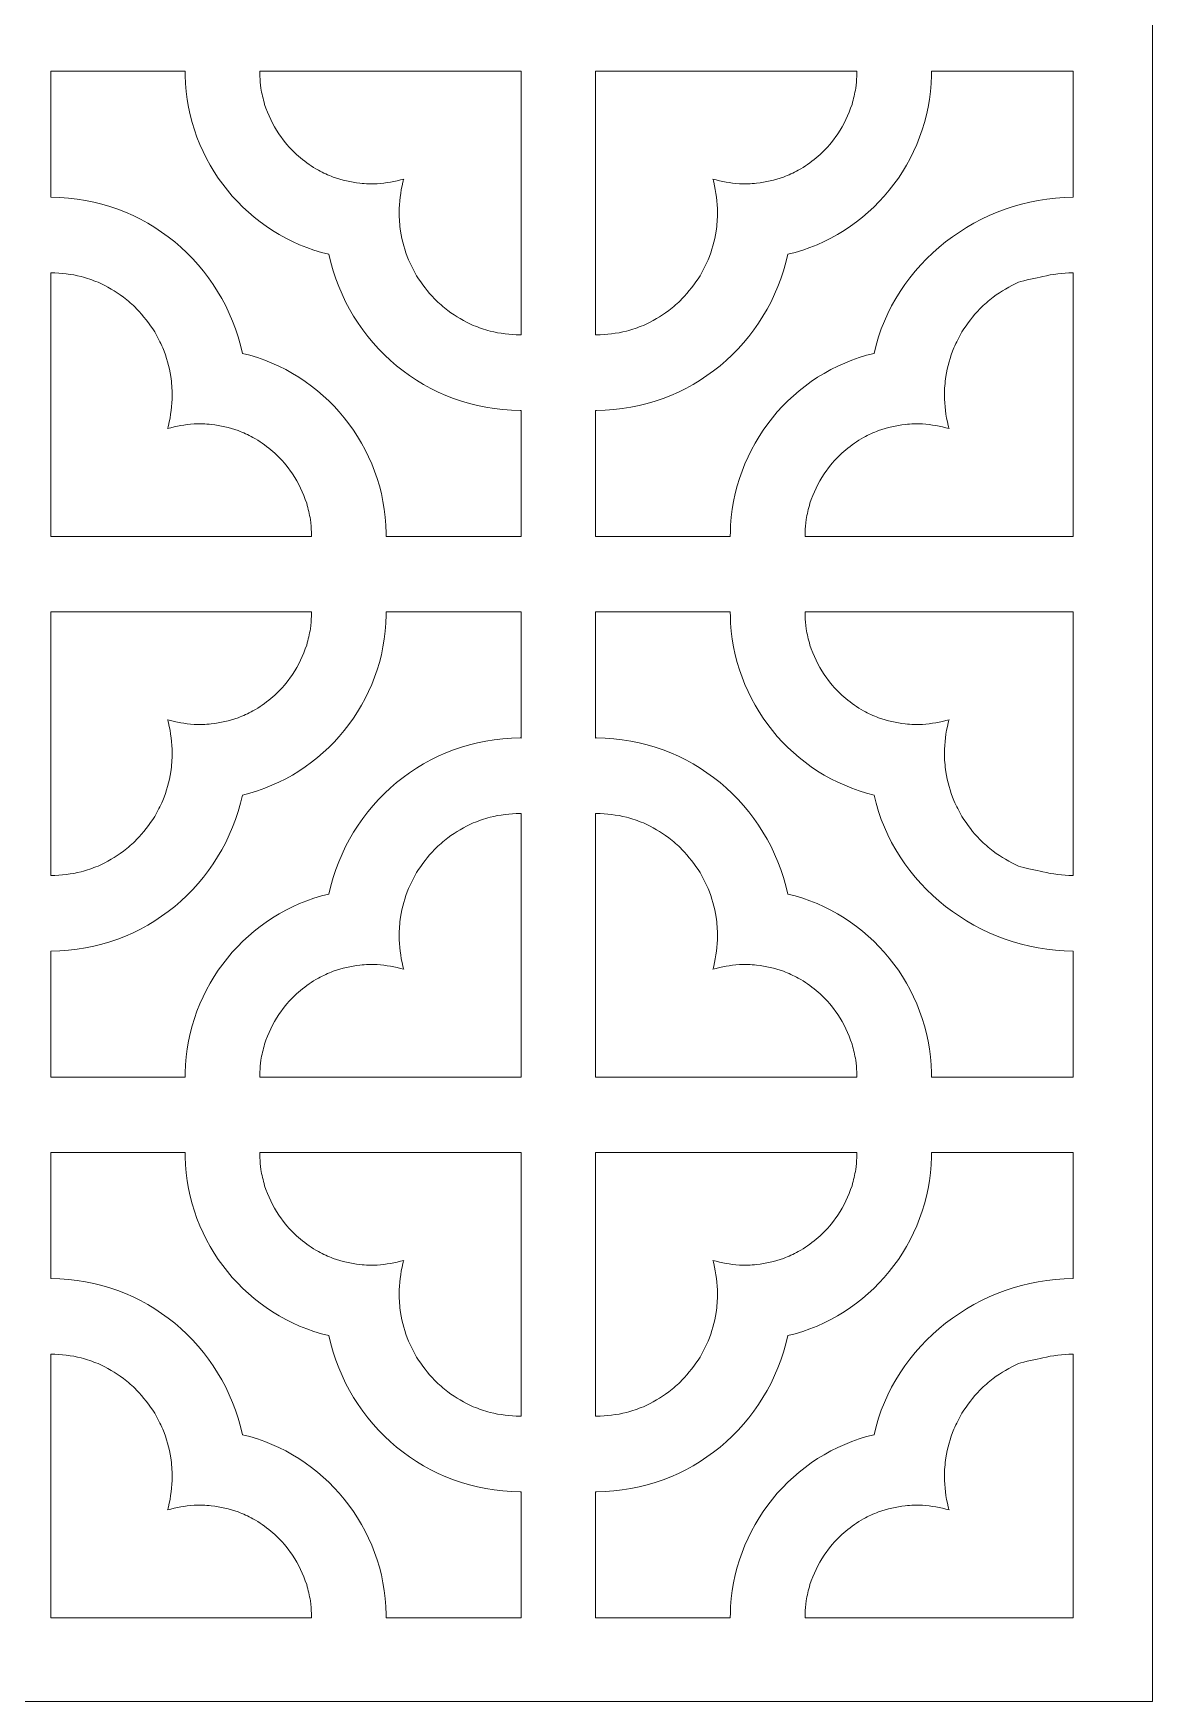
# Model space of a CAD drawing. Header units: centimetres. Extents: x -20.1 to -10.4, y -9.5 to 9.5.
# Drawn here: x -18.445 to -15.43, y -9.5 to -5.005 of the extents above; entities that cross this region are included whole.
import ezdxf

# ---------------------------------------------------------------- set-up
doc = ezdxf.new("R2010")
doc.units = ezdxf.units.CM
doc.header["$MEASUREMENT"] = 0
doc.layers.add('layer 1', color=7, linetype='Continuous')

msp = doc.modelspace()

# ---------------------------------------------------------------- linework, layer by layer
at = {"layer": 'layer 1', "color": 250, "lineweight": 9}
for points, knots in [([(-20.10224, 9.5), (-20.10224, 9.5), (-15.43014, 9.5), (-15.43014, 9.5), (-15.43014, 9.5), (-15.43014, 9.5), (-15.43014, -9.5), (-15.43014, -9.5), (-15.43014, -9.5), (-15.43014, -9.5), (-20.10224, -9.5), (-20.10224, -9.5), (-20.10224, -9.5), (-20.10224, -9.5), (-20.10224, 9.5), (-20.10224, 9.5)], [0, 0, 0, 0, 0.2, 0.2, 0.2, 0.2, 0.4, 0.4, 0.4, 0.4, 0.6, 0.6, 0.6, 0.6, 1, 1, 1, 1]), ([(-18.03674, -5.1072), (-18.03674, -5.1072), (-18.03674, -5.1072), (-18.03674, -5.1072), (-18.03674, -5.1072), (-18.03674, -5.1072), (-18.3985, -5.1072), (-18.3985, -5.1072), (-18.3985, -5.1072), (-18.3985, -5.1072), (-18.3985, -5.44701), (-18.3985, -5.44701), (-18.3985, -5.44701), (-18.39793, -5.44701), (-18.39754, -5.44701), (-18.39744, -5.44701), (-18.39744, -5.44701), (-18.14524, -5.44701), (-17.93345, -5.62759), (-17.88205, -5.86738), (-17.88205, -5.86738), (-17.66317, -5.91937), (-17.49867, -6.11679), (-17.49455, -6.35255), (-17.49455, -6.35255), (-17.49453, -6.3537), (-17.49453, -6.35708), (-17.49449, -6.36081), (-17.49449, -6.36081), (-17.49449, -6.36081), (-17.13158, -6.36081), (-17.13158, -6.36081), (-17.13158, -6.36081), (-17.13158, -6.36081), (-17.13158, -6.02096), (-17.13158, -6.02096), (-17.13158, -6.02096), (-17.13271, -6.02096), (-17.13357, -6.02097), (-17.13379, -6.02097), (-17.13379, -6.02097), (-17.38601, -6.02097), (-17.5978, -5.84038), (-17.64918, -5.60059), (-17.64918, -5.60059), (-17.86716, -5.54882), (-18.03118, -5.35285), (-18.03662, -5.11839), (-18.03662, -5.11839), (-18.03666, -5.11653), (-18.03672, -5.11185), (-18.03674, -5.1072)], [0, 0, 0, 0, 0.0714286, 0.0714286, 0.0714286, 0.0714286, 0.1428571, 0.1428571, 0.1428571, 0.1428571, 0.2142857, 0.2142857, 0.2142857, 0.2142857, 0.2857143, 0.2857143, 0.2857143, 0.2857143, 0.3571429, 0.3571429, 0.3571429, 0.3571429, 0.4285714, 0.4285714, 0.4285714, 0.4285714, 0.5, 0.5, 0.5, 0.5, 0.5714286, 0.5714286, 0.5714286, 0.5714286, 0.6428571, 0.6428571, 0.6428571, 0.6428571, 0.7142857, 0.7142857, 0.7142857, 0.7142857, 0.7857143, 0.7857143, 0.7857143, 0.7857143, 0.8571429, 0.8571429, 0.8571429, 0.8571429, 1, 1, 1, 1]), ([(-17.13158, -5.1072), (-17.13158, -5.1072), (-17.13158, -5.1072), (-17.13158, -5.1072), (-17.13158, -5.1072), (-17.13158, -5.1072), (-17.83533, -5.1072), (-17.83533, -5.1072), (-17.83533, -5.1072), (-17.83527, -5.11277), (-17.83519, -5.11868), (-17.83509, -5.12124), (-17.83509, -5.12124), (-17.83461, -5.13156), (-17.83371, -5.14193), (-17.83233, -5.15267), (-17.83233, -5.15267), (-17.82969, -5.16768), (-17.82645, -5.18184), (-17.82233, -5.19651), (-17.82233, -5.19651), (-17.81256, -5.22554), (-17.80073, -5.25024), (-17.78438, -5.27603), (-17.78438, -5.27603), (-17.78438, -5.27603), (-17.76691, -5.2996), (-17.76691, -5.2996), (-17.76691, -5.2996), (-17.74029, -5.33065), (-17.71276, -5.35366), (-17.67754, -5.37418), (-17.67754, -5.37418), (-17.66436, -5.38102), (-17.65143, -5.38694), (-17.63767, -5.39244), (-17.63767, -5.39244), (-17.61342, -5.40076), (-17.59078, -5.40601), (-17.56539, -5.40929), (-17.56539, -5.40929), (-17.54972, -5.4105), (-17.53471, -5.41088), (-17.51902, -5.41047), (-17.51902, -5.41047), (-17.49404, -5.40854), (-17.4716, -5.40461), (-17.4476, -5.39785), (-17.4476, -5.39785), (-17.44838, -5.40047), (-17.44916, -5.4031), (-17.4499, -5.40578), (-17.4499, -5.40578), (-17.4563, -5.43365), (-17.45944, -5.45934), (-17.46018, -5.48794), (-17.46018, -5.48794), (-17.45974, -5.50499), (-17.45853, -5.52119), (-17.4564, -5.53812), (-17.4564, -5.53812), (-17.45152, -5.56553), (-17.44471, -5.58986), (-17.43458, -5.61577), (-17.43458, -5.61577), (-17.42793, -5.63053), (-17.42092, -5.64432), (-17.41294, -5.65837), (-17.41294, -5.65837), (-17.39829, -5.68141), (-17.38301, -5.7011), (-17.36429, -5.72091), (-17.36429, -5.72091), (-17.35272, -5.73208), (-17.34111, -5.74223), (-17.32854, -5.75224), (-17.32854, -5.75224), (-17.30643, -5.76814), (-17.28498, -5.78064), (-17.26026, -5.79198), (-17.26026, -5.79198), (-17.24522, -5.79798), (-17.2306, -5.80299), (-17.21506, -5.80747), (-17.21506, -5.80747), (-17.18749, -5.81393), (-17.16208, -5.81712), (-17.13379, -5.81784), (-17.13379, -5.81784), (-17.13357, -5.81784), (-17.13271, -5.81783), (-17.13158, -5.81783), (-17.13158, -5.81783), (-17.13158, -5.81783), (-17.13158, -5.1072), (-17.13158, -5.1072)], [0, 0, 0, 0, 0.04, 0.04, 0.04, 0.04, 0.08, 0.08, 0.08, 0.08, 0.12, 0.12, 0.12, 0.12, 0.16, 0.16, 0.16, 0.16, 0.2, 0.2, 0.2, 0.2, 0.24, 0.24, 0.24, 0.24, 0.28, 0.28, 0.28, 0.28, 0.32, 0.32, 0.32, 0.32, 0.36, 0.36, 0.36, 0.36, 0.4, 0.4, 0.4, 0.4, 0.44, 0.44, 0.44, 0.44, 0.48, 0.48, 0.48, 0.48, 0.52, 0.52, 0.52, 0.52, 0.56, 0.56, 0.56, 0.56, 0.6, 0.6, 0.6, 0.6, 0.64, 0.64, 0.64, 0.64, 0.68, 0.68, 0.68, 0.68, 0.72, 0.72, 0.72, 0.72, 0.76, 0.76, 0.76, 0.76, 0.8, 0.8, 0.8, 0.8, 0.84, 0.84, 0.84, 0.84, 0.88, 0.88, 0.88, 0.88, 0.92, 0.92, 0.92, 0.92, 1, 1, 1, 1]), ([(-16.9307, -5.1072), (-16.9307, -5.1072), (-16.9307, -5.1072), (-16.9307, -5.1072), (-16.9307, -5.1072), (-16.9307, -5.1072), (-16.22693, -5.1072), (-16.22693, -5.1072), (-16.22693, -5.1072), (-16.22699, -5.11277), (-16.22707, -5.11868), (-16.22719, -5.12124), (-16.22719, -5.12124), (-16.22765, -5.13156), (-16.22857, -5.14193), (-16.22988, -5.15267), (-16.22988, -5.15267), (-16.23255, -5.16768), (-16.23583, -5.18184), (-16.23995, -5.19651), (-16.23995, -5.19651), (-16.24972, -5.22554), (-16.26151, -5.25024), (-16.27789, -5.27603), (-16.27789, -5.27603), (-16.27789, -5.27603), (-16.29535, -5.2996), (-16.29535, -5.2996), (-16.29535, -5.2996), (-16.32199, -5.33065), (-16.34948, -5.35366), (-16.38471, -5.37418), (-16.38471, -5.37418), (-16.3979, -5.38102), (-16.4108, -5.38694), (-16.42458, -5.39244), (-16.42458, -5.39244), (-16.44885, -5.40076), (-16.47147, -5.40601), (-16.49686, -5.40929), (-16.49686, -5.40929), (-16.51255, -5.4105), (-16.52752, -5.41088), (-16.54326, -5.41047), (-16.54326, -5.41047), (-16.56824, -5.40854), (-16.59066, -5.40461), (-16.61468, -5.39785), (-16.61468, -5.39785), (-16.61387, -5.40047), (-16.61312, -5.4031), (-16.61236, -5.40578), (-16.61236, -5.40578), (-16.606, -5.43365), (-16.60282, -5.45934), (-16.60208, -5.48794), (-16.60208, -5.48794), (-16.60253, -5.50499), (-16.60372, -5.52119), (-16.60585, -5.53812), (-16.60585, -5.53812), (-16.61074, -5.56553), (-16.61753, -5.58986), (-16.62768, -5.61577), (-16.62768, -5.61577), (-16.63432, -5.63053), (-16.64132, -5.64432), (-16.64931, -5.65837), (-16.64931, -5.65837), (-16.66392, -5.68141), (-16.67928, -5.7011), (-16.69799, -5.72091), (-16.69799, -5.72091), (-16.70956, -5.73208), (-16.72114, -5.74223), (-16.73372, -5.75224), (-16.73372, -5.75224), (-16.7558, -5.76814), (-16.77728, -5.78064), (-16.80202, -5.79198), (-16.80202, -5.79198), (-16.81703, -5.79798), (-16.83165, -5.80299), (-16.84718, -5.80747), (-16.84718, -5.80747), (-16.87477, -5.81393), (-16.90018, -5.81712), (-16.92848, -5.81784), (-16.92848, -5.81784), (-16.92869, -5.81784), (-16.92955, -5.81783), (-16.9307, -5.81783), (-16.9307, -5.81783), (-16.9307, -5.81783), (-16.9307, -5.1072), (-16.9307, -5.1072)], [0, 0, 0, 0, 0.04, 0.04, 0.04, 0.04, 0.08, 0.08, 0.08, 0.08, 0.12, 0.12, 0.12, 0.12, 0.16, 0.16, 0.16, 0.16, 0.2, 0.2, 0.2, 0.2, 0.24, 0.24, 0.24, 0.24, 0.28, 0.28, 0.28, 0.28, 0.32, 0.32, 0.32, 0.32, 0.36, 0.36, 0.36, 0.36, 0.4, 0.4, 0.4, 0.4, 0.44, 0.44, 0.44, 0.44, 0.48, 0.48, 0.48, 0.48, 0.52, 0.52, 0.52, 0.52, 0.56, 0.56, 0.56, 0.56, 0.6, 0.6, 0.6, 0.6, 0.64, 0.64, 0.64, 0.64, 0.68, 0.68, 0.68, 0.68, 0.72, 0.72, 0.72, 0.72, 0.76, 0.76, 0.76, 0.76, 0.8, 0.8, 0.8, 0.8, 0.84, 0.84, 0.84, 0.84, 0.88, 0.88, 0.88, 0.88, 0.92, 0.92, 0.92, 0.92, 1, 1, 1, 1]), ([(-16.02554, -5.1072), (-16.02554, -5.1072), (-16.02554, -5.1072), (-16.02554, -5.1072), (-16.02554, -5.1072), (-16.02554, -5.1072), (-15.64396, -5.1072), (-15.64396, -5.1072), (-15.64396, -5.1072), (-15.64396, -5.1072), (-15.64396, -5.44701), (-15.64396, -5.44701), (-15.64396, -5.44701), (-15.64458, -5.44701), (-15.64494, -5.44701), (-15.64494, -5.44701), (-15.64494, -5.44701), (-15.89726, -5.44701), (-16.12882, -5.62759), (-16.1802, -5.86738), (-16.1802, -5.86738), (-16.39909, -5.91937), (-16.56358, -6.11679), (-16.56769, -6.35255), (-16.56769, -6.35255), (-16.56773, -6.3537), (-16.56775, -6.35708), (-16.56775, -6.36081), (-16.56775, -6.36081), (-16.56775, -6.36081), (-16.9307, -6.36081), (-16.9307, -6.36081), (-16.9307, -6.36081), (-16.9307, -6.36081), (-16.9307, -6.02096), (-16.9307, -6.02096), (-16.9307, -6.02096), (-16.92955, -6.02096), (-16.92869, -6.02097), (-16.92848, -6.02097), (-16.92848, -6.02097), (-16.67625, -6.02097), (-16.46443, -5.84038), (-16.41306, -5.60059), (-16.41306, -5.60059), (-16.19513, -5.54882), (-16.03107, -5.35285), (-16.02561, -5.11839), (-16.02561, -5.11839), (-16.02558, -5.11653), (-16.02555, -5.11185), (-16.02554, -5.1072)], [0, 0, 0, 0, 0.0714286, 0.0714286, 0.0714286, 0.0714286, 0.1428571, 0.1428571, 0.1428571, 0.1428571, 0.2142857, 0.2142857, 0.2142857, 0.2142857, 0.2857143, 0.2857143, 0.2857143, 0.2857143, 0.3571429, 0.3571429, 0.3571429, 0.3571429, 0.4285714, 0.4285714, 0.4285714, 0.4285714, 0.5, 0.5, 0.5, 0.5, 0.5714286, 0.5714286, 0.5714286, 0.5714286, 0.6428571, 0.6428571, 0.6428571, 0.6428571, 0.7142857, 0.7142857, 0.7142857, 0.7142857, 0.7857143, 0.7857143, 0.7857143, 0.7857143, 0.8571429, 0.8571429, 0.8571429, 0.8571429, 1, 1, 1, 1]), ([(-17.6959, -6.36081), (-17.6959, -6.36081), (-17.6959, -6.36081), (-17.6959, -6.36081), (-17.6959, -6.36081), (-17.69594, -6.35602), (-17.69598, -6.35133), (-17.69607, -6.34954), (-17.69607, -6.34954), (-17.69648, -6.33831), (-17.69744, -6.32703), (-17.69889, -6.31531), (-17.69889, -6.31531), (-17.70156, -6.3003), (-17.7048, -6.28614), (-17.70894, -6.27146), (-17.70894, -6.27146), (-17.71869, -6.24244), (-17.73048, -6.21773), (-17.74687, -6.19194), (-17.74687, -6.19194), (-17.74687, -6.19194), (-17.76432, -6.16838), (-17.76432, -6.16838), (-17.76432, -6.16838), (-17.79096, -6.13733), (-17.81847, -6.11432), (-17.85371, -6.09381), (-17.85371, -6.09381), (-17.86689, -6.08697), (-17.8798, -6.08105), (-17.89358, -6.07554), (-17.89358, -6.07554), (-17.91782, -6.06722), (-17.94047, -6.06196), (-17.96586, -6.05869), (-17.96586, -6.05869), (-17.98155, -6.05748), (-17.9965, -6.0571), (-18.01225, -6.05751), (-18.01225, -6.05751), (-18.03723, -6.05944), (-18.05963, -6.06337), (-18.08365, -6.07013), (-18.08365, -6.07013), (-18.08285, -6.06751), (-18.08209, -6.06486), (-18.08135, -6.0622), (-18.08135, -6.0622), (-18.07495, -6.03432), (-18.07179, -6.00865), (-18.07108, -5.98004), (-18.07108, -5.98004), (-18.0715, -5.96299), (-18.07272, -5.94678), (-18.07485, -5.92986), (-18.07485, -5.92986), (-18.07971, -5.90244), (-18.08654, -5.87812), (-18.09667, -5.85221), (-18.09667, -5.85221), (-18.10328, -5.83744), (-18.11029, -5.82365), (-18.11829, -5.80961), (-18.11829, -5.80961), (-18.13293, -5.78656), (-18.1483, -5.76688), (-18.16696, -5.74706), (-18.16696, -5.74706), (-18.17855, -5.7359), (-18.19012, -5.72574), (-18.20271, -5.71575), (-18.20271, -5.71575), (-18.22482, -5.69983), (-18.24628, -5.68734), (-18.27099, -5.67601), (-18.27099, -5.67601), (-18.28602, -5.67), (-18.30063, -5.66499), (-18.31615, -5.66051), (-18.31615, -5.66051), (-18.34374, -5.65405), (-18.36917, -5.65086), (-18.39744, -5.65013), (-18.39744, -5.65013), (-18.39754, -5.65013), (-18.39793, -5.65015), (-18.3985, -5.65015), (-18.3985, -5.65015), (-18.3985, -5.65015), (-18.3985, -6.36081), (-18.3985, -6.36081), (-18.3985, -6.36081), (-18.3985, -6.36081), (-17.6959, -6.36081), (-17.6959, -6.36081)], [0, 0, 0, 0, 0.04, 0.04, 0.04, 0.04, 0.08, 0.08, 0.08, 0.08, 0.12, 0.12, 0.12, 0.12, 0.16, 0.16, 0.16, 0.16, 0.2, 0.2, 0.2, 0.2, 0.24, 0.24, 0.24, 0.24, 0.28, 0.28, 0.28, 0.28, 0.32, 0.32, 0.32, 0.32, 0.36, 0.36, 0.36, 0.36, 0.4, 0.4, 0.4, 0.4, 0.44, 0.44, 0.44, 0.44, 0.48, 0.48, 0.48, 0.48, 0.52, 0.52, 0.52, 0.52, 0.56, 0.56, 0.56, 0.56, 0.6, 0.6, 0.6, 0.6, 0.64, 0.64, 0.64, 0.64, 0.68, 0.68, 0.68, 0.68, 0.72, 0.72, 0.72, 0.72, 0.76, 0.76, 0.76, 0.76, 0.8, 0.8, 0.8, 0.8, 0.84, 0.84, 0.84, 0.84, 0.88, 0.88, 0.88, 0.88, 0.92, 0.92, 0.92, 0.92, 1, 1, 1, 1]), ([(-16.3664, -6.36081), (-16.3664, -6.36081), (-16.3664, -6.36081), (-16.3664, -6.36081), (-16.3664, -6.36081), (-16.36633, -6.35602), (-16.36627, -6.35133), (-16.36621, -6.34954), (-16.36621, -6.34954), (-16.3658, -6.33831), (-16.36486, -6.32703), (-16.36336, -6.31531), (-16.36336, -6.31531), (-16.36071, -6.3003), (-16.35747, -6.28614), (-16.35331, -6.27146), (-16.35331, -6.27146), (-16.34357, -6.24244), (-16.33177, -6.21773), (-16.31539, -6.19194), (-16.31539, -6.19194), (-16.31539, -6.19194), (-16.29793, -6.16838), (-16.29793, -6.16838), (-16.29793, -6.16838), (-16.27129, -6.13733), (-16.24379, -6.11432), (-16.20857, -6.09381), (-16.20857, -6.09381), (-16.19536, -6.08697), (-16.18246, -6.08105), (-16.16868, -6.07554), (-16.16868, -6.07554), (-16.14441, -6.06722), (-16.12181, -6.06196), (-16.09642, -6.05869), (-16.09642, -6.05869), (-16.08071, -6.05748), (-16.06576, -6.0571), (-16.05004, -6.05751), (-16.05004, -6.05751), (-16.02504, -6.05944), (-16.0026, -6.06337), (-15.97861, -6.07013), (-15.97861, -6.07013), (-15.97938, -6.06751), (-15.98016, -6.06486), (-15.98093, -6.0622), (-15.98093, -6.0622), (-15.9873, -6.03432), (-15.99046, -6.00865), (-15.9912, -5.98004), (-15.9912, -5.98004), (-15.99075, -5.96299), (-15.98956, -5.94678), (-15.98743, -5.92986), (-15.98743, -5.92986), (-15.98255, -5.90244), (-15.97574, -5.87812), (-15.96558, -5.85221), (-15.96558, -5.85221), (-15.95896, -5.83744), (-15.95196, -5.82365), (-15.94396, -5.80961), (-15.94396, -5.80961), (-15.92932, -5.78656), (-15.91398, -5.76688), (-15.89529, -5.74706), (-15.89529, -5.74706), (-15.88372, -5.7359), (-15.87214, -5.72574), (-15.85956, -5.71575), (-15.85956, -5.71575), (-15.83745, -5.69983), (-15.81598, -5.68734), (-15.79127, -5.67601), (-15.79127, -5.67601), (-15.77625, -5.67), (-15.74183, -5.66499), (-15.72631, -5.66051), (-15.72631, -5.66051), (-15.6987, -5.65405), (-15.67331, -5.65086), (-15.64505, -5.65013), (-15.64505, -5.65013), (-15.64505, -5.65013), (-15.64458, -5.65015), (-15.64396, -5.65015), (-15.64396, -5.65015), (-15.64396, -5.65015), (-15.64396, -6.36081), (-15.64396, -6.36081), (-15.64396, -6.36081), (-15.64396, -6.36081), (-16.3664, -6.36081), (-16.3664, -6.36081)], [0, 0, 0, 0, 0.04, 0.04, 0.04, 0.04, 0.08, 0.08, 0.08, 0.08, 0.12, 0.12, 0.12, 0.12, 0.16, 0.16, 0.16, 0.16, 0.2, 0.2, 0.2, 0.2, 0.24, 0.24, 0.24, 0.24, 0.28, 0.28, 0.28, 0.28, 0.32, 0.32, 0.32, 0.32, 0.36, 0.36, 0.36, 0.36, 0.4, 0.4, 0.4, 0.4, 0.44, 0.44, 0.44, 0.44, 0.48, 0.48, 0.48, 0.48, 0.52, 0.52, 0.52, 0.52, 0.56, 0.56, 0.56, 0.56, 0.6, 0.6, 0.6, 0.6, 0.64, 0.64, 0.64, 0.64, 0.68, 0.68, 0.68, 0.68, 0.72, 0.72, 0.72, 0.72, 0.76, 0.76, 0.76, 0.76, 0.8, 0.8, 0.8, 0.8, 0.84, 0.84, 0.84, 0.84, 0.88, 0.88, 0.88, 0.88, 0.92, 0.92, 0.92, 0.92, 1, 1, 1, 1]), ([(-18.03674, -7.8175), (-18.03674, -7.8175), (-18.03674, -7.8175), (-18.03674, -7.8175), (-18.03674, -7.8175), (-18.03674, -7.8175), (-18.3985, -7.8175), (-18.3985, -7.8175), (-18.3985, -7.8175), (-18.3985, -7.8175), (-18.3985, -7.47769), (-18.3985, -7.47769), (-18.3985, -7.47769), (-18.39793, -7.4777), (-18.39754, -7.4777), (-18.39744, -7.4777), (-18.39744, -7.4777), (-18.14524, -7.4777), (-17.93345, -7.2971), (-17.88205, -7.05733), (-17.88205, -7.05733), (-17.66317, -7.00533), (-17.49867, -6.80791), (-17.49455, -6.57216), (-17.49455, -6.57216), (-17.49453, -6.571), (-17.49453, -6.56762), (-17.49449, -6.56388), (-17.49449, -6.56388), (-17.49449, -6.56388), (-17.13158, -6.56388), (-17.13158, -6.56388), (-17.13158, -6.56388), (-17.13158, -6.56388), (-17.13158, -6.90375), (-17.13158, -6.90375), (-17.13158, -6.90375), (-17.13271, -6.90374), (-17.13357, -6.90374), (-17.13379, -6.90374), (-17.13379, -6.90374), (-17.38601, -6.90374), (-17.5978, -7.08432), (-17.64918, -7.32411), (-17.64918, -7.32411), (-17.86716, -7.37588), (-18.03118, -7.57186), (-18.03662, -7.8063), (-18.03662, -7.8063), (-18.03666, -7.80818), (-18.03672, -7.81286), (-18.03674, -7.8175)], [0, 0, 0, 0, 0.0714286, 0.0714286, 0.0714286, 0.0714286, 0.1428571, 0.1428571, 0.1428571, 0.1428571, 0.2142857, 0.2142857, 0.2142857, 0.2142857, 0.2857143, 0.2857143, 0.2857143, 0.2857143, 0.3571429, 0.3571429, 0.3571429, 0.3571429, 0.4285714, 0.4285714, 0.4285714, 0.4285714, 0.5, 0.5, 0.5, 0.5, 0.5714286, 0.5714286, 0.5714286, 0.5714286, 0.6428571, 0.6428571, 0.6428571, 0.6428571, 0.7142857, 0.7142857, 0.7142857, 0.7142857, 0.7857143, 0.7857143, 0.7857143, 0.7857143, 0.8571429, 0.8571429, 0.8571429, 0.8571429, 1, 1, 1, 1]), ([(-17.6959, -6.56388), (-17.6959, -6.56388), (-17.6959, -6.56388), (-17.6959, -6.56388), (-17.6959, -6.56388), (-17.69594, -6.56869), (-17.69598, -6.57338), (-17.69607, -6.57517), (-17.69607, -6.57517), (-17.69648, -6.5864), (-17.69744, -6.59768), (-17.69889, -6.6094), (-17.69889, -6.6094), (-17.70156, -6.62441), (-17.7048, -6.63857), (-17.70894, -6.65323), (-17.70894, -6.65323), (-17.71869, -6.68226), (-17.73048, -6.70697), (-17.74687, -6.73276), (-17.74687, -6.73276), (-17.74687, -6.73276), (-17.76432, -6.75633), (-17.76432, -6.75633), (-17.76432, -6.75633), (-17.79096, -6.78738), (-17.81847, -6.81038), (-17.85371, -6.8309), (-17.85371, -6.8309), (-17.86689, -6.83774), (-17.8798, -6.84365), (-17.89358, -6.84916), (-17.89358, -6.84916), (-17.91782, -6.85748), (-17.94047, -6.86274), (-17.96586, -6.86602), (-17.96586, -6.86602), (-17.98155, -6.86723), (-17.9965, -6.86761), (-18.01225, -6.86719), (-18.01225, -6.86719), (-18.03723, -6.86527), (-18.05963, -6.86134), (-18.08365, -6.85457), (-18.08365, -6.85457), (-18.08285, -6.85719), (-18.08209, -6.85984), (-18.08135, -6.86251), (-18.08135, -6.86251), (-18.07495, -6.89037), (-18.07179, -6.91607), (-18.07108, -6.94467), (-18.07108, -6.94467), (-18.0715, -6.96171), (-18.07272, -6.97791), (-18.07485, -6.99483), (-18.07485, -6.99483), (-18.07971, -7.02225), (-18.08654, -7.04658), (-18.09667, -7.07249), (-18.09667, -7.07249), (-18.10328, -7.08725), (-18.11029, -7.10105), (-18.11829, -7.1151), (-18.11829, -7.1151), (-18.13293, -7.13814), (-18.1483, -7.15783), (-18.16696, -7.17765), (-18.16696, -7.17765), (-18.17855, -7.18881), (-18.19012, -7.19896), (-18.20271, -7.20896), (-18.20271, -7.20896), (-18.22482, -7.22487), (-18.24628, -7.23737), (-18.27099, -7.24869), (-18.27099, -7.24869), (-18.28602, -7.2547), (-18.30063, -7.25971), (-18.31615, -7.2642), (-18.31615, -7.2642), (-18.34374, -7.27065), (-18.36917, -7.27385), (-18.39744, -7.27456), (-18.39744, -7.27456), (-18.39754, -7.27456), (-18.39793, -7.27456), (-18.3985, -7.27455), (-18.3985, -7.27455), (-18.3985, -7.27455), (-18.3985, -6.56388), (-18.3985, -6.56388), (-18.3985, -6.56388), (-18.3985, -6.56388), (-17.6959, -6.56388), (-17.6959, -6.56388)], [0, 0, 0, 0, 0.04, 0.04, 0.04, 0.04, 0.08, 0.08, 0.08, 0.08, 0.12, 0.12, 0.12, 0.12, 0.16, 0.16, 0.16, 0.16, 0.2, 0.2, 0.2, 0.2, 0.24, 0.24, 0.24, 0.24, 0.28, 0.28, 0.28, 0.28, 0.32, 0.32, 0.32, 0.32, 0.36, 0.36, 0.36, 0.36, 0.4, 0.4, 0.4, 0.4, 0.44, 0.44, 0.44, 0.44, 0.48, 0.48, 0.48, 0.48, 0.52, 0.52, 0.52, 0.52, 0.56, 0.56, 0.56, 0.56, 0.6, 0.6, 0.6, 0.6, 0.64, 0.64, 0.64, 0.64, 0.68, 0.68, 0.68, 0.68, 0.72, 0.72, 0.72, 0.72, 0.76, 0.76, 0.76, 0.76, 0.8, 0.8, 0.8, 0.8, 0.84, 0.84, 0.84, 0.84, 0.88, 0.88, 0.88, 0.88, 0.92, 0.92, 0.92, 0.92, 1, 1, 1, 1]), ([(-16.02554, -7.8175), (-16.02554, -7.8175), (-16.02554, -7.8175), (-16.02554, -7.8175), (-16.02554, -7.8175), (-16.02554, -7.8175), (-15.64396, -7.8175), (-15.64396, -7.8175), (-15.64396, -7.8175), (-15.64396, -7.8175), (-15.64396, -7.47769), (-15.64396, -7.47769), (-15.64396, -7.47769), (-15.64458, -7.4777), (-15.64494, -7.4777), (-15.64494, -7.4777), (-15.64494, -7.4777), (-15.89726, -7.4777), (-16.12882, -7.2971), (-16.1802, -7.05733), (-16.1802, -7.05733), (-16.39909, -7.00533), (-16.56358, -6.80791), (-16.56769, -6.57216), (-16.56769, -6.57216), (-16.56773, -6.571), (-16.56775, -6.56762), (-16.56775, -6.56388), (-16.56775, -6.56388), (-16.56775, -6.56388), (-16.9307, -6.56388), (-16.9307, -6.56388), (-16.9307, -6.56388), (-16.9307, -6.56388), (-16.9307, -6.90375), (-16.9307, -6.90375), (-16.9307, -6.90375), (-16.92955, -6.90374), (-16.92869, -6.90374), (-16.92848, -6.90374), (-16.92848, -6.90374), (-16.67625, -6.90374), (-16.46443, -7.08432), (-16.41306, -7.32411), (-16.41306, -7.32411), (-16.19513, -7.37588), (-16.03107, -7.57186), (-16.02561, -7.8063), (-16.02561, -7.8063), (-16.02558, -7.80818), (-16.02555, -7.81286), (-16.02554, -7.8175)], [0, 0, 0, 0, 0.0714286, 0.0714286, 0.0714286, 0.0714286, 0.1428571, 0.1428571, 0.1428571, 0.1428571, 0.2142857, 0.2142857, 0.2142857, 0.2142857, 0.2857143, 0.2857143, 0.2857143, 0.2857143, 0.3571429, 0.3571429, 0.3571429, 0.3571429, 0.4285714, 0.4285714, 0.4285714, 0.4285714, 0.5, 0.5, 0.5, 0.5, 0.5714286, 0.5714286, 0.5714286, 0.5714286, 0.6428571, 0.6428571, 0.6428571, 0.6428571, 0.7142857, 0.7142857, 0.7142857, 0.7142857, 0.7857143, 0.7857143, 0.7857143, 0.7857143, 0.8571429, 0.8571429, 0.8571429, 0.8571429, 1, 1, 1, 1]), ([(-16.3664, -6.56388), (-16.3664, -6.56388), (-16.3664, -6.56388), (-16.3664, -6.56388), (-16.3664, -6.56388), (-16.36633, -6.56869), (-16.36627, -6.57338), (-16.36621, -6.57517), (-16.36621, -6.57517), (-16.3658, -6.5864), (-16.36486, -6.59768), (-16.36336, -6.6094), (-16.36336, -6.6094), (-16.36071, -6.62441), (-16.35747, -6.63857), (-16.35331, -6.65323), (-16.35331, -6.65323), (-16.34357, -6.68226), (-16.33177, -6.70697), (-16.31539, -6.73276), (-16.31539, -6.73276), (-16.31539, -6.73276), (-16.29793, -6.75633), (-16.29793, -6.75633), (-16.29793, -6.75633), (-16.27129, -6.78738), (-16.24379, -6.81038), (-16.20857, -6.8309), (-16.20857, -6.8309), (-16.19536, -6.83774), (-16.18246, -6.84365), (-16.16868, -6.84916), (-16.16868, -6.84916), (-16.14441, -6.85748), (-16.12181, -6.86274), (-16.09642, -6.86602), (-16.09642, -6.86602), (-16.08071, -6.86723), (-16.06576, -6.86761), (-16.05004, -6.86719), (-16.05004, -6.86719), (-16.02504, -6.86527), (-16.0026, -6.86134), (-15.97861, -6.85457), (-15.97861, -6.85457), (-15.97938, -6.85719), (-15.98016, -6.85984), (-15.98093, -6.86251), (-15.98093, -6.86251), (-15.9873, -6.89037), (-15.99046, -6.91607), (-15.9912, -6.94467), (-15.9912, -6.94467), (-15.99075, -6.96171), (-15.98956, -6.97791), (-15.98743, -6.99483), (-15.98743, -6.99483), (-15.98255, -7.02225), (-15.97574, -7.04658), (-15.96558, -7.07249), (-15.96558, -7.07249), (-15.95896, -7.08725), (-15.95196, -7.10105), (-15.94396, -7.1151), (-15.94396, -7.1151), (-15.92932, -7.13814), (-15.91398, -7.15783), (-15.89529, -7.17765), (-15.89529, -7.17765), (-15.88372, -7.18881), (-15.87214, -7.19896), (-15.85956, -7.20896), (-15.85956, -7.20896), (-15.83745, -7.22487), (-15.81598, -7.23737), (-15.79127, -7.24869), (-15.79127, -7.24869), (-15.77625, -7.2547), (-15.74183, -7.25971), (-15.72631, -7.2642), (-15.72631, -7.2642), (-15.6987, -7.27065), (-15.67331, -7.27385), (-15.64505, -7.27456), (-15.64505, -7.27456), (-15.64505, -7.27456), (-15.64458, -7.27456), (-15.64396, -7.27455), (-15.64396, -7.27455), (-15.64396, -7.27455), (-15.64396, -6.56388), (-15.64396, -6.56388), (-15.64396, -6.56388), (-15.64396, -6.56388), (-16.3664, -6.56388), (-16.3664, -6.56388)], [0, 0, 0, 0, 0.04, 0.04, 0.04, 0.04, 0.08, 0.08, 0.08, 0.08, 0.12, 0.12, 0.12, 0.12, 0.16, 0.16, 0.16, 0.16, 0.2, 0.2, 0.2, 0.2, 0.24, 0.24, 0.24, 0.24, 0.28, 0.28, 0.28, 0.28, 0.32, 0.32, 0.32, 0.32, 0.36, 0.36, 0.36, 0.36, 0.4, 0.4, 0.4, 0.4, 0.44, 0.44, 0.44, 0.44, 0.48, 0.48, 0.48, 0.48, 0.52, 0.52, 0.52, 0.52, 0.56, 0.56, 0.56, 0.56, 0.6, 0.6, 0.6, 0.6, 0.64, 0.64, 0.64, 0.64, 0.68, 0.68, 0.68, 0.68, 0.72, 0.72, 0.72, 0.72, 0.76, 0.76, 0.76, 0.76, 0.8, 0.8, 0.8, 0.8, 0.84, 0.84, 0.84, 0.84, 0.88, 0.88, 0.88, 0.88, 0.92, 0.92, 0.92, 0.92, 1, 1, 1, 1]), ([(-17.13158, -7.8175), (-17.13158, -7.8175), (-17.13158, -7.8175), (-17.13158, -7.8175), (-17.13158, -7.8175), (-17.13158, -7.8175), (-17.83533, -7.8175), (-17.83533, -7.8175), (-17.83533, -7.8175), (-17.83527, -7.81194), (-17.83519, -7.80603), (-17.83509, -7.80345), (-17.83509, -7.80345), (-17.83461, -7.79315), (-17.83371, -7.78278), (-17.83233, -7.77203), (-17.83233, -7.77203), (-17.82969, -7.75703), (-17.82645, -7.74287), (-17.82233, -7.72819), (-17.82233, -7.72819), (-17.81256, -7.69917), (-17.80073, -7.67446), (-17.78438, -7.64867), (-17.78438, -7.64867), (-17.78438, -7.64867), (-17.76691, -7.6251), (-17.76691, -7.6251), (-17.76691, -7.6251), (-17.74029, -7.59404), (-17.71276, -7.57105), (-17.67754, -7.55053), (-17.67754, -7.55053), (-17.66436, -7.54369), (-17.65143, -7.53777), (-17.63767, -7.53227), (-17.63767, -7.53227), (-17.61342, -7.52394), (-17.59078, -7.51869), (-17.56539, -7.51542), (-17.56539, -7.51542), (-17.54972, -7.51421), (-17.53471, -7.51383), (-17.51902, -7.51423), (-17.51902, -7.51423), (-17.49404, -7.51617), (-17.4716, -7.52009), (-17.4476, -7.52686), (-17.4476, -7.52686), (-17.44838, -7.52423), (-17.44916, -7.52159), (-17.4499, -7.51892), (-17.4499, -7.51892), (-17.4563, -7.49105), (-17.45944, -7.46537), (-17.46018, -7.43677), (-17.46018, -7.43677), (-17.45974, -7.41971), (-17.45853, -7.40351), (-17.4564, -7.38659), (-17.4564, -7.38659), (-17.45152, -7.35917), (-17.44471, -7.33484), (-17.43458, -7.30894), (-17.43458, -7.30894), (-17.42793, -7.29417), (-17.42092, -7.28038), (-17.41294, -7.26633), (-17.41294, -7.26633), (-17.39829, -7.24328), (-17.38301, -7.22361), (-17.36429, -7.20378), (-17.36429, -7.20378), (-17.35272, -7.19262), (-17.34111, -7.18247), (-17.32854, -7.17247), (-17.32854, -7.17247), (-17.30643, -7.15656), (-17.28498, -7.14407), (-17.26026, -7.13274), (-17.26026, -7.13274), (-17.24522, -7.12673), (-17.2306, -7.12172), (-17.21506, -7.11724), (-17.21506, -7.11724), (-17.18749, -7.11078), (-17.16208, -7.10759), (-17.13379, -7.10686), (-17.13379, -7.10686), (-17.13357, -7.10687), (-17.13271, -7.10687), (-17.13158, -7.10688), (-17.13158, -7.10688), (-17.13158, -7.10688), (-17.13158, -7.8175), (-17.13158, -7.8175)], [0, 0, 0, 0, 0.04, 0.04, 0.04, 0.04, 0.08, 0.08, 0.08, 0.08, 0.12, 0.12, 0.12, 0.12, 0.16, 0.16, 0.16, 0.16, 0.2, 0.2, 0.2, 0.2, 0.24, 0.24, 0.24, 0.24, 0.28, 0.28, 0.28, 0.28, 0.32, 0.32, 0.32, 0.32, 0.36, 0.36, 0.36, 0.36, 0.4, 0.4, 0.4, 0.4, 0.44, 0.44, 0.44, 0.44, 0.48, 0.48, 0.48, 0.48, 0.52, 0.52, 0.52, 0.52, 0.56, 0.56, 0.56, 0.56, 0.6, 0.6, 0.6, 0.6, 0.64, 0.64, 0.64, 0.64, 0.68, 0.68, 0.68, 0.68, 0.72, 0.72, 0.72, 0.72, 0.76, 0.76, 0.76, 0.76, 0.8, 0.8, 0.8, 0.8, 0.84, 0.84, 0.84, 0.84, 0.88, 0.88, 0.88, 0.88, 0.92, 0.92, 0.92, 0.92, 1, 1, 1, 1]), ([(-16.9307, -7.8175), (-16.9307, -7.8175), (-16.9307, -7.8175), (-16.9307, -7.8175), (-16.9307, -7.8175), (-16.9307, -7.8175), (-16.22693, -7.8175), (-16.22693, -7.8175), (-16.22693, -7.8175), (-16.22699, -7.81194), (-16.22707, -7.80603), (-16.22719, -7.80345), (-16.22719, -7.80345), (-16.22765, -7.79315), (-16.22857, -7.78278), (-16.22988, -7.77203), (-16.22988, -7.77203), (-16.23255, -7.75703), (-16.23583, -7.74287), (-16.23995, -7.72819), (-16.23995, -7.72819), (-16.24972, -7.69917), (-16.26151, -7.67446), (-16.27789, -7.64867), (-16.27789, -7.64867), (-16.27789, -7.64867), (-16.29535, -7.6251), (-16.29535, -7.6251), (-16.29535, -7.6251), (-16.32199, -7.59404), (-16.34948, -7.57105), (-16.38471, -7.55053), (-16.38471, -7.55053), (-16.3979, -7.54369), (-16.4108, -7.53777), (-16.42458, -7.53227), (-16.42458, -7.53227), (-16.44885, -7.52394), (-16.47147, -7.51869), (-16.49686, -7.51542), (-16.49686, -7.51542), (-16.51255, -7.51421), (-16.52752, -7.51383), (-16.54326, -7.51423), (-16.54326, -7.51423), (-16.56824, -7.51617), (-16.59066, -7.52009), (-16.61468, -7.52686), (-16.61468, -7.52686), (-16.61387, -7.52423), (-16.61312, -7.52159), (-16.61236, -7.51892), (-16.61236, -7.51892), (-16.606, -7.49105), (-16.60282, -7.46537), (-16.60208, -7.43677), (-16.60208, -7.43677), (-16.60253, -7.41971), (-16.60372, -7.40351), (-16.60585, -7.38659), (-16.60585, -7.38659), (-16.61074, -7.35917), (-16.61753, -7.33484), (-16.62768, -7.30894), (-16.62768, -7.30894), (-16.63432, -7.29417), (-16.64132, -7.28038), (-16.64931, -7.26633), (-16.64931, -7.26633), (-16.66392, -7.24328), (-16.67928, -7.22361), (-16.69799, -7.20378), (-16.69799, -7.20378), (-16.70956, -7.19262), (-16.72114, -7.18247), (-16.73372, -7.17247), (-16.73372, -7.17247), (-16.7558, -7.15656), (-16.77728, -7.14407), (-16.80202, -7.13274), (-16.80202, -7.13274), (-16.81703, -7.12673), (-16.83165, -7.12172), (-16.84718, -7.11724), (-16.84718, -7.11724), (-16.87477, -7.11078), (-16.90018, -7.10759), (-16.92848, -7.10686), (-16.92848, -7.10686), (-16.92869, -7.10687), (-16.92955, -7.10687), (-16.9307, -7.10688), (-16.9307, -7.10688), (-16.9307, -7.10688), (-16.9307, -7.8175), (-16.9307, -7.8175)], [0, 0, 0, 0, 0.04, 0.04, 0.04, 0.04, 0.08, 0.08, 0.08, 0.08, 0.12, 0.12, 0.12, 0.12, 0.16, 0.16, 0.16, 0.16, 0.2, 0.2, 0.2, 0.2, 0.24, 0.24, 0.24, 0.24, 0.28, 0.28, 0.28, 0.28, 0.32, 0.32, 0.32, 0.32, 0.36, 0.36, 0.36, 0.36, 0.4, 0.4, 0.4, 0.4, 0.44, 0.44, 0.44, 0.44, 0.48, 0.48, 0.48, 0.48, 0.52, 0.52, 0.52, 0.52, 0.56, 0.56, 0.56, 0.56, 0.6, 0.6, 0.6, 0.6, 0.64, 0.64, 0.64, 0.64, 0.68, 0.68, 0.68, 0.68, 0.72, 0.72, 0.72, 0.72, 0.76, 0.76, 0.76, 0.76, 0.8, 0.8, 0.8, 0.8, 0.84, 0.84, 0.84, 0.84, 0.88, 0.88, 0.88, 0.88, 0.92, 0.92, 0.92, 0.92, 1, 1, 1, 1]), ([(-18.03674, -8.02057), (-18.03674, -8.02057), (-18.03674, -8.02057), (-18.03674, -8.02057), (-18.03674, -8.02057), (-18.03674, -8.02057), (-18.3985, -8.02057), (-18.3985, -8.02057), (-18.3985, -8.02057), (-18.3985, -8.02057), (-18.3985, -8.36037), (-18.3985, -8.36037), (-18.3985, -8.36037), (-18.39793, -8.36037), (-18.39754, -8.36037), (-18.39744, -8.36037), (-18.39744, -8.36037), (-18.14524, -8.36037), (-17.93345, -8.54095), (-17.88205, -8.78074), (-17.88205, -8.78074), (-17.66317, -8.83274), (-17.49867, -9.03015), (-17.49455, -9.26592), (-17.49455, -9.26592), (-17.49453, -9.26706), (-17.49453, -9.27045), (-17.49449, -9.27418), (-17.49449, -9.27418), (-17.49449, -9.27418), (-17.13158, -9.27418), (-17.13158, -9.27418), (-17.13158, -9.27418), (-17.13158, -9.27418), (-17.13158, -8.93433), (-17.13158, -8.93433), (-17.13158, -8.93433), (-17.13271, -8.93433), (-17.13357, -8.93433), (-17.13379, -8.93433), (-17.13379, -8.93433), (-17.38601, -8.93433), (-17.5978, -8.75374), (-17.64918, -8.51396), (-17.64918, -8.51396), (-17.86716, -8.46218), (-18.03118, -8.2662), (-18.03662, -8.03175), (-18.03662, -8.03175), (-18.03666, -8.02988), (-18.03672, -8.02521), (-18.03674, -8.02057)], [0, 0, 0, 0, 0.0714286, 0.0714286, 0.0714286, 0.0714286, 0.1428571, 0.1428571, 0.1428571, 0.1428571, 0.2142857, 0.2142857, 0.2142857, 0.2142857, 0.2857143, 0.2857143, 0.2857143, 0.2857143, 0.3571429, 0.3571429, 0.3571429, 0.3571429, 0.4285714, 0.4285714, 0.4285714, 0.4285714, 0.5, 0.5, 0.5, 0.5, 0.5714286, 0.5714286, 0.5714286, 0.5714286, 0.6428571, 0.6428571, 0.6428571, 0.6428571, 0.7142857, 0.7142857, 0.7142857, 0.7142857, 0.7857143, 0.7857143, 0.7857143, 0.7857143, 0.8571429, 0.8571429, 0.8571429, 0.8571429, 1, 1, 1, 1]), ([(-17.13158, -8.02057), (-17.13158, -8.02057), (-17.13158, -8.02057), (-17.13158, -8.02057), (-17.13158, -8.02057), (-17.13158, -8.02057), (-17.83533, -8.02057), (-17.83533, -8.02057), (-17.83533, -8.02057), (-17.83527, -8.02613), (-17.83519, -8.03203), (-17.83509, -8.0346), (-17.83509, -8.0346), (-17.83461, -8.04492), (-17.83371, -8.05529), (-17.83233, -8.06603), (-17.83233, -8.06603), (-17.82969, -8.08104), (-17.82645, -8.0952), (-17.82233, -8.10987), (-17.82233, -8.10987), (-17.81256, -8.13889), (-17.80073, -8.1636), (-17.78438, -8.18939), (-17.78438, -8.18939), (-17.78438, -8.18939), (-17.76691, -8.21296), (-17.76691, -8.21296), (-17.76691, -8.21296), (-17.74029, -8.24402), (-17.71276, -8.26702), (-17.67754, -8.28753), (-17.67754, -8.28753), (-17.66436, -8.29438), (-17.65143, -8.30029), (-17.63767, -8.30579), (-17.63767, -8.30579), (-17.61342, -8.31412), (-17.59078, -8.31937), (-17.56539, -8.32265), (-17.56539, -8.32265), (-17.54972, -8.32386), (-17.53471, -8.32424), (-17.51902, -8.32383), (-17.51902, -8.32383), (-17.49404, -8.32191), (-17.4716, -8.31798), (-17.4476, -8.31121), (-17.4476, -8.31121), (-17.44838, -8.31382), (-17.44916, -8.31647), (-17.4499, -8.31913), (-17.4499, -8.31913), (-17.4563, -8.34701), (-17.45944, -8.37269), (-17.46018, -8.4013), (-17.46018, -8.4013), (-17.45974, -8.41834), (-17.45853, -8.43455), (-17.4564, -8.45147), (-17.4564, -8.45147), (-17.45152, -8.47889), (-17.44471, -8.50322), (-17.43458, -8.52913), (-17.43458, -8.52913), (-17.42793, -8.54389), (-17.42092, -8.55768), (-17.41294, -8.57173), (-17.41294, -8.57173), (-17.39829, -8.59477), (-17.38301, -8.61447), (-17.36429, -8.63428), (-17.36429, -8.63428), (-17.35272, -8.64544), (-17.34111, -8.6556), (-17.32854, -8.6656), (-17.32854, -8.6656), (-17.30643, -8.6815), (-17.28498, -8.69401), (-17.26026, -8.70532), (-17.26026, -8.70532), (-17.24522, -8.71134), (-17.2306, -8.71635), (-17.21506, -8.72083), (-17.21506, -8.72083), (-17.18749, -8.72729), (-17.16208, -8.73047), (-17.13379, -8.7312), (-17.13379, -8.7312), (-17.13357, -8.7312), (-17.13271, -8.73119), (-17.13158, -8.73118), (-17.13158, -8.73118), (-17.13158, -8.73118), (-17.13158, -8.02057), (-17.13158, -8.02057)], [0, 0, 0, 0, 0.04, 0.04, 0.04, 0.04, 0.08, 0.08, 0.08, 0.08, 0.12, 0.12, 0.12, 0.12, 0.16, 0.16, 0.16, 0.16, 0.2, 0.2, 0.2, 0.2, 0.24, 0.24, 0.24, 0.24, 0.28, 0.28, 0.28, 0.28, 0.32, 0.32, 0.32, 0.32, 0.36, 0.36, 0.36, 0.36, 0.4, 0.4, 0.4, 0.4, 0.44, 0.44, 0.44, 0.44, 0.48, 0.48, 0.48, 0.48, 0.52, 0.52, 0.52, 0.52, 0.56, 0.56, 0.56, 0.56, 0.6, 0.6, 0.6, 0.6, 0.64, 0.64, 0.64, 0.64, 0.68, 0.68, 0.68, 0.68, 0.72, 0.72, 0.72, 0.72, 0.76, 0.76, 0.76, 0.76, 0.8, 0.8, 0.8, 0.8, 0.84, 0.84, 0.84, 0.84, 0.88, 0.88, 0.88, 0.88, 0.92, 0.92, 0.92, 0.92, 1, 1, 1, 1]), ([(-16.9307, -8.02057), (-16.9307, -8.02057), (-16.9307, -8.02057), (-16.9307, -8.02057), (-16.9307, -8.02057), (-16.9307, -8.02057), (-16.22693, -8.02057), (-16.22693, -8.02057), (-16.22693, -8.02057), (-16.22699, -8.02613), (-16.22707, -8.03203), (-16.22719, -8.0346), (-16.22719, -8.0346), (-16.22765, -8.04492), (-16.22857, -8.05529), (-16.22988, -8.06603), (-16.22988, -8.06603), (-16.23255, -8.08104), (-16.23583, -8.0952), (-16.23995, -8.10987), (-16.23995, -8.10987), (-16.24972, -8.13889), (-16.26151, -8.1636), (-16.27789, -8.18939), (-16.27789, -8.18939), (-16.27789, -8.18939), (-16.29535, -8.21296), (-16.29535, -8.21296), (-16.29535, -8.21296), (-16.32199, -8.24402), (-16.34948, -8.26702), (-16.38471, -8.28753), (-16.38471, -8.28753), (-16.3979, -8.29438), (-16.4108, -8.30029), (-16.42458, -8.30579), (-16.42458, -8.30579), (-16.44885, -8.31412), (-16.47147, -8.31937), (-16.49686, -8.32265), (-16.49686, -8.32265), (-16.51255, -8.32386), (-16.52752, -8.32424), (-16.54326, -8.32383), (-16.54326, -8.32383), (-16.56824, -8.32191), (-16.59066, -8.31798), (-16.61468, -8.31121), (-16.61468, -8.31121), (-16.61387, -8.31382), (-16.61312, -8.31647), (-16.61236, -8.31913), (-16.61236, -8.31913), (-16.606, -8.34701), (-16.60282, -8.37269), (-16.60208, -8.4013), (-16.60208, -8.4013), (-16.60253, -8.41834), (-16.60372, -8.43455), (-16.60585, -8.45147), (-16.60585, -8.45147), (-16.61074, -8.47889), (-16.61753, -8.50322), (-16.62768, -8.52913), (-16.62768, -8.52913), (-16.63432, -8.54389), (-16.64132, -8.55768), (-16.64931, -8.57173), (-16.64931, -8.57173), (-16.66392, -8.59477), (-16.67928, -8.61447), (-16.69799, -8.63428), (-16.69799, -8.63428), (-16.70956, -8.64544), (-16.72114, -8.6556), (-16.73372, -8.6656), (-16.73372, -8.6656), (-16.7558, -8.6815), (-16.77728, -8.69401), (-16.80202, -8.70532), (-16.80202, -8.70532), (-16.81703, -8.71134), (-16.83165, -8.71635), (-16.84718, -8.72083), (-16.84718, -8.72083), (-16.87477, -8.72729), (-16.90018, -8.73047), (-16.92848, -8.7312), (-16.92848, -8.7312), (-16.92869, -8.7312), (-16.92955, -8.73119), (-16.9307, -8.73118), (-16.9307, -8.73118), (-16.9307, -8.73118), (-16.9307, -8.02057), (-16.9307, -8.02057)], [0, 0, 0, 0, 0.04, 0.04, 0.04, 0.04, 0.08, 0.08, 0.08, 0.08, 0.12, 0.12, 0.12, 0.12, 0.16, 0.16, 0.16, 0.16, 0.2, 0.2, 0.2, 0.2, 0.24, 0.24, 0.24, 0.24, 0.28, 0.28, 0.28, 0.28, 0.32, 0.32, 0.32, 0.32, 0.36, 0.36, 0.36, 0.36, 0.4, 0.4, 0.4, 0.4, 0.44, 0.44, 0.44, 0.44, 0.48, 0.48, 0.48, 0.48, 0.52, 0.52, 0.52, 0.52, 0.56, 0.56, 0.56, 0.56, 0.6, 0.6, 0.6, 0.6, 0.64, 0.64, 0.64, 0.64, 0.68, 0.68, 0.68, 0.68, 0.72, 0.72, 0.72, 0.72, 0.76, 0.76, 0.76, 0.76, 0.8, 0.8, 0.8, 0.8, 0.84, 0.84, 0.84, 0.84, 0.88, 0.88, 0.88, 0.88, 0.92, 0.92, 0.92, 0.92, 1, 1, 1, 1]), ([(-16.02554, -8.02057), (-16.02554, -8.02057), (-16.02554, -8.02057), (-16.02554, -8.02057), (-16.02554, -8.02057), (-16.02554, -8.02057), (-15.64396, -8.02057), (-15.64396, -8.02057), (-15.64396, -8.02057), (-15.64396, -8.02057), (-15.64396, -8.36037), (-15.64396, -8.36037), (-15.64396, -8.36037), (-15.64458, -8.36037), (-15.64494, -8.36037), (-15.64494, -8.36037), (-15.64494, -8.36037), (-15.89726, -8.36037), (-16.12882, -8.54095), (-16.1802, -8.78074), (-16.1802, -8.78074), (-16.39909, -8.83274), (-16.56358, -9.03015), (-16.56769, -9.26592), (-16.56769, -9.26592), (-16.56773, -9.26706), (-16.56775, -9.27045), (-16.56775, -9.27418), (-16.56775, -9.27418), (-16.56775, -9.27418), (-16.9307, -9.27418), (-16.9307, -9.27418), (-16.9307, -9.27418), (-16.9307, -9.27418), (-16.9307, -8.93433), (-16.9307, -8.93433), (-16.9307, -8.93433), (-16.92955, -8.93433), (-16.92869, -8.93433), (-16.92848, -8.93433), (-16.92848, -8.93433), (-16.67625, -8.93433), (-16.46443, -8.75374), (-16.41306, -8.51396), (-16.41306, -8.51396), (-16.19513, -8.46218), (-16.03107, -8.2662), (-16.02561, -8.03175), (-16.02561, -8.03175), (-16.02558, -8.02988), (-16.02555, -8.02521), (-16.02554, -8.02057)], [0, 0, 0, 0, 0.0714286, 0.0714286, 0.0714286, 0.0714286, 0.1428571, 0.1428571, 0.1428571, 0.1428571, 0.2142857, 0.2142857, 0.2142857, 0.2142857, 0.2857143, 0.2857143, 0.2857143, 0.2857143, 0.3571429, 0.3571429, 0.3571429, 0.3571429, 0.4285714, 0.4285714, 0.4285714, 0.4285714, 0.5, 0.5, 0.5, 0.5, 0.5714286, 0.5714286, 0.5714286, 0.5714286, 0.6428571, 0.6428571, 0.6428571, 0.6428571, 0.7142857, 0.7142857, 0.7142857, 0.7142857, 0.7857143, 0.7857143, 0.7857143, 0.7857143, 0.8571429, 0.8571429, 0.8571429, 0.8571429, 1, 1, 1, 1]), ([(-17.6959, -9.27418), (-17.6959, -9.27418), (-17.6959, -9.27418), (-17.6959, -9.27418), (-17.6959, -9.27418), (-17.69594, -9.26938), (-17.69598, -9.26469), (-17.69607, -9.2629), (-17.69607, -9.2629), (-17.69648, -9.25166), (-17.69744, -9.24039), (-17.69889, -9.22867), (-17.69889, -9.22867), (-17.70156, -9.21366), (-17.7048, -9.1995), (-17.70894, -9.18482), (-17.70894, -9.18482), (-17.71869, -9.15581), (-17.73048, -9.1311), (-17.74687, -9.10531), (-17.74687, -9.10531), (-17.74687, -9.10531), (-17.76432, -9.08173), (-17.76432, -9.08173), (-17.76432, -9.08173), (-17.79096, -9.05068), (-17.81847, -9.02769), (-17.85371, -9.00717), (-17.85371, -9.00717), (-17.86689, -9.00033), (-17.8798, -8.99441), (-17.89358, -8.9889), (-17.89358, -8.9889), (-17.91782, -8.98057), (-17.94047, -8.97532), (-17.96586, -8.97205), (-17.96586, -8.97205), (-17.98155, -8.97083), (-17.9965, -8.97046), (-18.01225, -8.97087), (-18.01225, -8.97087), (-18.03723, -8.9728), (-18.05963, -8.97673), (-18.08365, -8.9835), (-18.08365, -8.9835), (-18.08285, -8.98087), (-18.08209, -8.97823), (-18.08135, -8.97556), (-18.08135, -8.97556), (-18.07495, -8.94769), (-18.07179, -8.92201), (-18.07108, -8.89341), (-18.07108, -8.89341), (-18.0715, -8.87635), (-18.07272, -8.86015), (-18.07485, -8.84323), (-18.07485, -8.84323), (-18.07971, -8.8158), (-18.08654, -8.79148), (-18.09667, -8.76556), (-18.09667, -8.76556), (-18.10328, -8.75081), (-18.11029, -8.73701), (-18.11829, -8.72296), (-18.11829, -8.72296), (-18.13293, -8.69993), (-18.1483, -8.68024), (-18.16696, -8.66042), (-18.16696, -8.66042), (-18.17855, -8.64926), (-18.19012, -8.63911), (-18.20271, -8.62911), (-18.20271, -8.62911), (-18.22482, -8.61319), (-18.24628, -8.60069), (-18.27099, -8.58937), (-18.27099, -8.58937), (-18.28602, -8.58336), (-18.30063, -8.57834), (-18.31615, -8.57388), (-18.31615, -8.57388), (-18.34374, -8.56741), (-18.36917, -8.56423), (-18.39744, -8.56349), (-18.39744, -8.56349), (-18.39754, -8.56349), (-18.39793, -8.56351), (-18.3985, -8.56351), (-18.3985, -8.56351), (-18.3985, -8.56351), (-18.3985, -9.27418), (-18.3985, -9.27418), (-18.3985, -9.27418), (-18.3985, -9.27418), (-17.6959, -9.27418), (-17.6959, -9.27418)], [0, 0, 0, 0, 0.04, 0.04, 0.04, 0.04, 0.08, 0.08, 0.08, 0.08, 0.12, 0.12, 0.12, 0.12, 0.16, 0.16, 0.16, 0.16, 0.2, 0.2, 0.2, 0.2, 0.24, 0.24, 0.24, 0.24, 0.28, 0.28, 0.28, 0.28, 0.32, 0.32, 0.32, 0.32, 0.36, 0.36, 0.36, 0.36, 0.4, 0.4, 0.4, 0.4, 0.44, 0.44, 0.44, 0.44, 0.48, 0.48, 0.48, 0.48, 0.52, 0.52, 0.52, 0.52, 0.56, 0.56, 0.56, 0.56, 0.6, 0.6, 0.6, 0.6, 0.64, 0.64, 0.64, 0.64, 0.68, 0.68, 0.68, 0.68, 0.72, 0.72, 0.72, 0.72, 0.76, 0.76, 0.76, 0.76, 0.8, 0.8, 0.8, 0.8, 0.84, 0.84, 0.84, 0.84, 0.88, 0.88, 0.88, 0.88, 0.92, 0.92, 0.92, 0.92, 1, 1, 1, 1]), ([(-16.3664, -9.27418), (-16.3664, -9.27418), (-16.3664, -9.27418), (-16.3664, -9.27418), (-16.3664, -9.27418), (-16.36633, -9.26938), (-16.36627, -9.26469), (-16.36621, -9.2629), (-16.36621, -9.2629), (-16.3658, -9.25166), (-16.36486, -9.24039), (-16.36336, -9.22867), (-16.36336, -9.22867), (-16.36071, -9.21366), (-16.35747, -9.1995), (-16.35331, -9.18482), (-16.35331, -9.18482), (-16.34357, -9.15581), (-16.33177, -9.1311), (-16.31539, -9.10531), (-16.31539, -9.10531), (-16.31539, -9.10531), (-16.29793, -9.08173), (-16.29793, -9.08173), (-16.29793, -9.08173), (-16.27129, -9.05068), (-16.24379, -9.02769), (-16.20857, -9.00717), (-16.20857, -9.00717), (-16.19536, -9.00033), (-16.18246, -8.99441), (-16.16868, -8.9889), (-16.16868, -8.9889), (-16.14441, -8.98057), (-16.12181, -8.97532), (-16.09642, -8.97205), (-16.09642, -8.97205), (-16.08071, -8.97083), (-16.06576, -8.97046), (-16.05004, -8.97087), (-16.05004, -8.97087), (-16.02504, -8.9728), (-16.0026, -8.97673), (-15.97861, -8.9835), (-15.97861, -8.9835), (-15.97938, -8.98087), (-15.98016, -8.97823), (-15.98093, -8.97556), (-15.98093, -8.97556), (-15.9873, -8.94769), (-15.99046, -8.92201), (-15.9912, -8.89341), (-15.9912, -8.89341), (-15.99075, -8.87635), (-15.98956, -8.86015), (-15.98743, -8.84323), (-15.98743, -8.84323), (-15.98255, -8.8158), (-15.97574, -8.79148), (-15.96558, -8.76556), (-15.96558, -8.76556), (-15.95896, -8.75081), (-15.95196, -8.73701), (-15.94396, -8.72296), (-15.94396, -8.72296), (-15.92932, -8.69993), (-15.91398, -8.68024), (-15.89529, -8.66042), (-15.89529, -8.66042), (-15.88372, -8.64926), (-15.87214, -8.63911), (-15.85956, -8.62911), (-15.85956, -8.62911), (-15.83745, -8.61319), (-15.81598, -8.60069), (-15.79127, -8.58937), (-15.79127, -8.58937), (-15.77625, -8.58336), (-15.74183, -8.57834), (-15.72631, -8.57388), (-15.72631, -8.57388), (-15.6987, -8.56741), (-15.67331, -8.56423), (-15.64505, -8.56349), (-15.64505, -8.56349), (-15.64505, -8.56349), (-15.64458, -8.56351), (-15.64396, -8.56351), (-15.64396, -8.56351), (-15.64396, -8.56351), (-15.64396, -9.27418), (-15.64396, -9.27418), (-15.64396, -9.27418), (-15.64396, -9.27418), (-16.3664, -9.27418), (-16.3664, -9.27418)], [0, 0, 0, 0, 0.04, 0.04, 0.04, 0.04, 0.08, 0.08, 0.08, 0.08, 0.12, 0.12, 0.12, 0.12, 0.16, 0.16, 0.16, 0.16, 0.2, 0.2, 0.2, 0.2, 0.24, 0.24, 0.24, 0.24, 0.28, 0.28, 0.28, 0.28, 0.32, 0.32, 0.32, 0.32, 0.36, 0.36, 0.36, 0.36, 0.4, 0.4, 0.4, 0.4, 0.44, 0.44, 0.44, 0.44, 0.48, 0.48, 0.48, 0.48, 0.52, 0.52, 0.52, 0.52, 0.56, 0.56, 0.56, 0.56, 0.6, 0.6, 0.6, 0.6, 0.64, 0.64, 0.64, 0.64, 0.68, 0.68, 0.68, 0.68, 0.72, 0.72, 0.72, 0.72, 0.76, 0.76, 0.76, 0.76, 0.8, 0.8, 0.8, 0.8, 0.84, 0.84, 0.84, 0.84, 0.88, 0.88, 0.88, 0.88, 0.92, 0.92, 0.92, 0.92, 1, 1, 1, 1])]:
    msp.add_open_spline(points, degree=3, knots=knots, dxfattribs=at)

doc.saveas('drawing.dxf')
